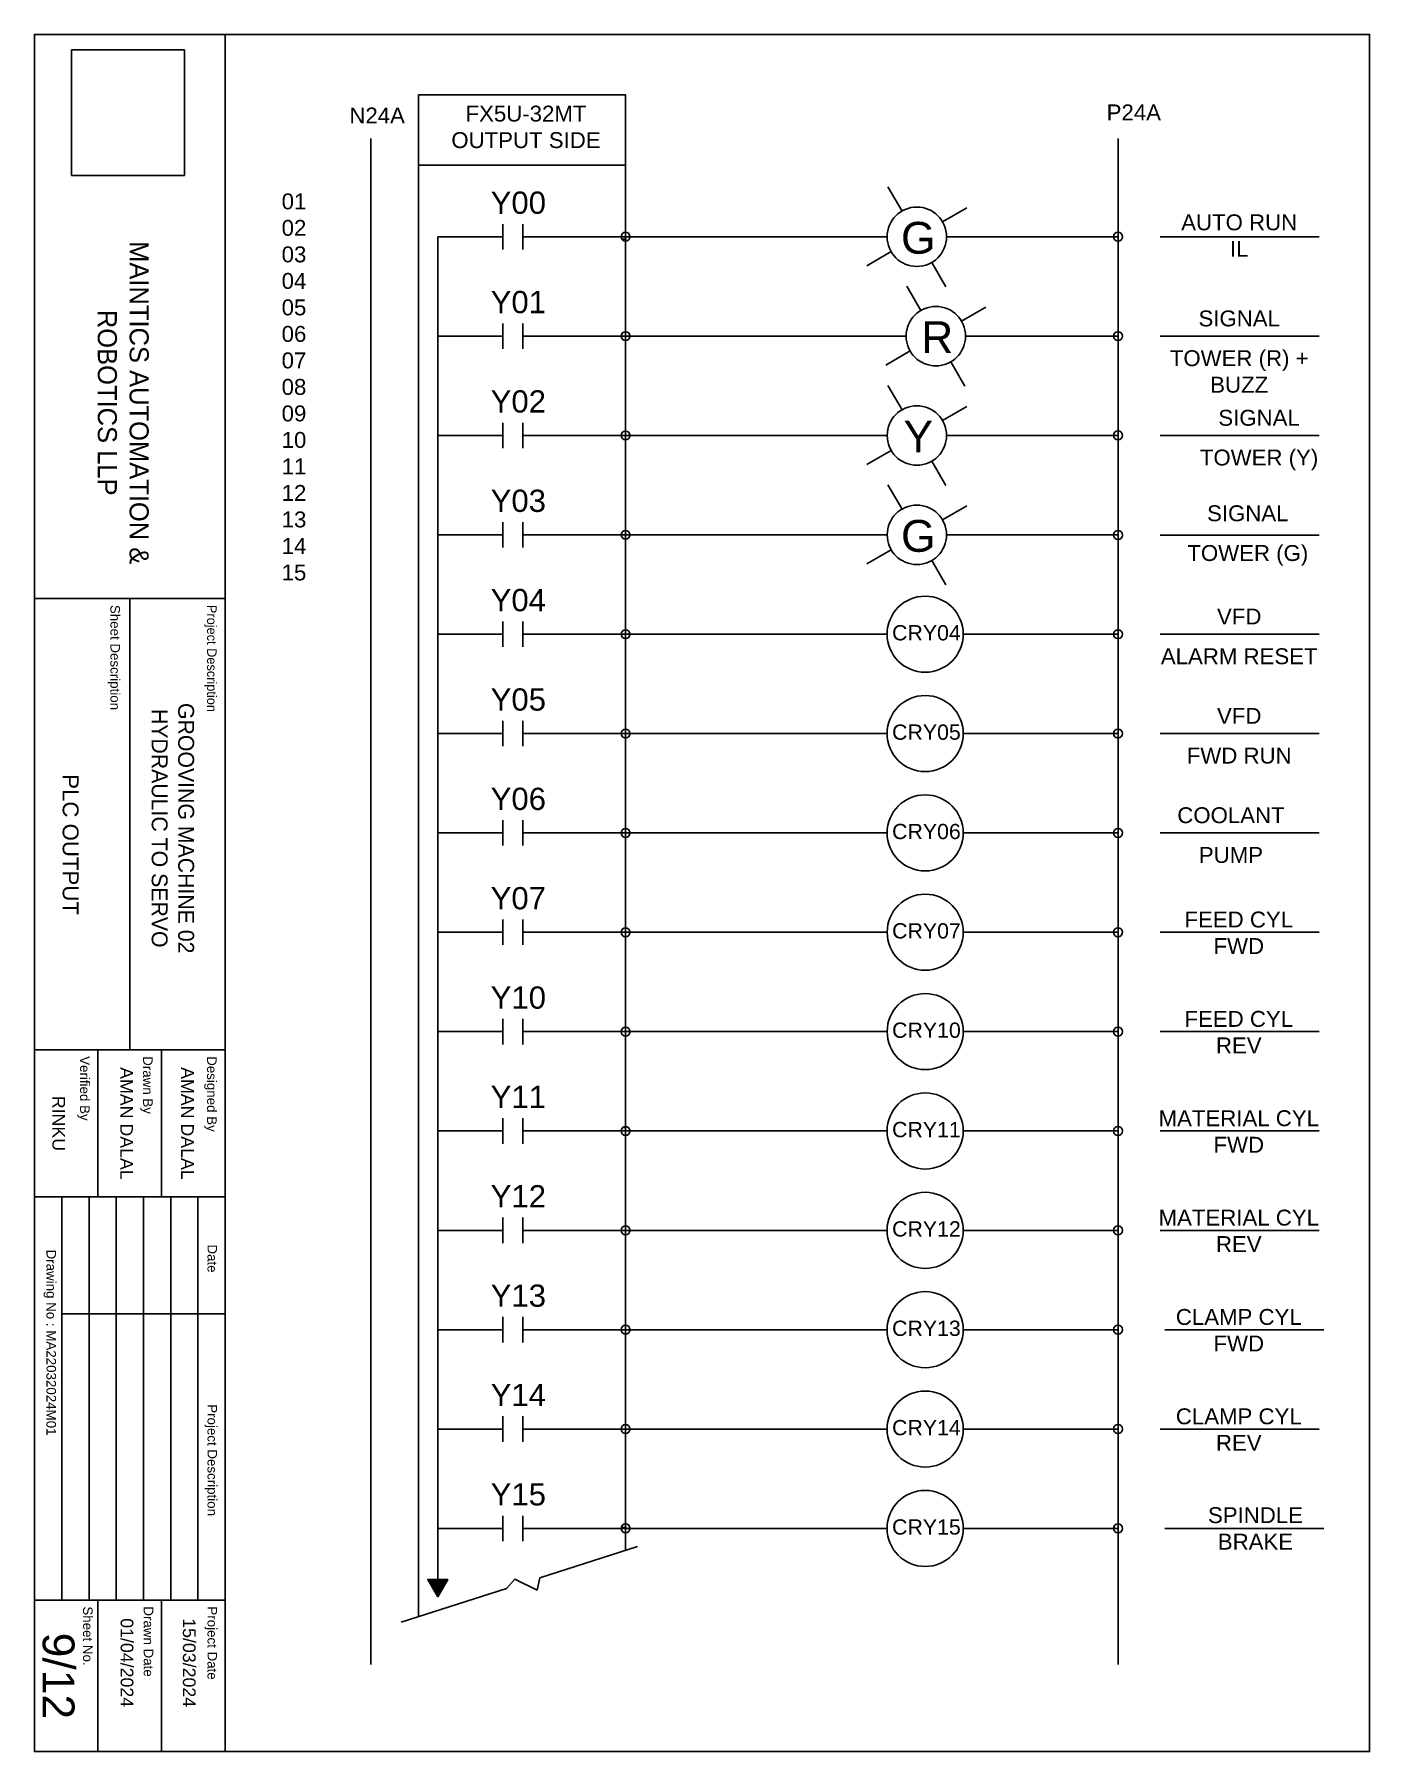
# Model space of a CAD drawing. Header units: millimetres. Extents: x -11 to 5160, y -11 to 2043.
# Drawn here: x 3601.7 to 3811.7, y 1072.5 to 1342.5 of the extents above; entities that cross this region are included whole.
import ezdxf

# ---------------------------------------------------------------- set-up
doc = ezdxf.new("R2010")
doc.units = ezdxf.units.MM
doc.styles.add('Annotative', font='arial.ttf')
doc.styles.get("Standard").update_dxf_attribs({"font": 'arial.ttf'})
picture_1 = doc.add_image_def('image1.jpg', size_in_pixel=(150, 135))

# ---------------------------------------------------------------- blocks, each defined once
blk = doc.blocks.new('WIRE CONNECTION DOT')
h = blk.add_hatch()
h.set_pattern_fill('ANGLE', color=256)
h.set_pattern_definition([(0, (-340.583, -408.029), (0, 6.985), [5.08, -1.905]), (90, (-340.583, -408.029), (-6.985, 4e-16), [5.08, -1.905])])
h.paths.add_polyline_path([(-0.7, 0, 1), (0.7, 0, 1)])
blk.add_circle((0, 0), 0.7)
blk = doc.blocks.new('ARROW DOWN')
h = blk.add_hatch()
h.set_pattern_fill('ANGLE', color=256)
h.set_pattern_definition([(0, (-380.877, -538.4934), (0, 6.985), [5.08, -1.905]), (90, (-380.877, -538.4934), (-6.985, 4e-16), [5.08, -1.905])])
h.paths.add_polyline_path([(-1.57, -2), (0, -4.72), (1.57, -2)])
h = blk.add_hatch(color=256)
h.dxf.hatch_style = 1
h.paths.add_polyline_path([(1.57, -2), (-1.57, -2), (0, -4.72)])
blk.add_line((0, -2), (0, 0))
blk.add_lwpolyline([(0, -4.72), (1.57, -2), (-1.57, -2)], close=True)
blk = doc.blocks.new('NO Contact')
for p, q in [((3, 0), (0, 0)), ((3, 0), (3, 2)), ((3, 2), (3, -2)), ((6.11, 0), (6.11, 2)), ((6.11, 2), (6.11, -2)), ((6.11, 0), (9.11, 0))]:
    blk.add_line(p, q)

msp = doc.modelspace()

# ---------------------------------------------------------------- hatches: boundary and pattern name
h = msp.add_hatch(color=256)
h.dxf.hatch_style = 1
h.paths.add_polyline_path([(3666.759, 1099.548), (3663.618, 1099.548), (3665.189, 1096.828)])

# ---------------------------------------------------------------- linework, layer by layer
for p, q in [((3631.744, 1337.469), (3631.744, 1342.469)), ((3654.687, 1326.079), (3654.687, 1086.18)), ((3772.175, 1326.079), (3772.175, 1086.18)), ((3738.198, 1314.69), (3735.99, 1318.515)), ((3744.579, 1312.98), (3748.404, 1315.188)), ((3672.447, 1310.644), (3665.189, 1310.644)), ((3665.189, 1310.644), (3665.189, 1295.023)), ((3681.552, 1310.644), (3694.721, 1310.644)), ((3694.721, 1310.644), (3735.866, 1310.644)), ((3735.862, 1310.644), (3730.862, 1310.644)), ((3772.175, 1310.644), (3749.083, 1310.644)), ((3778.823, 1310.644), (3803.823, 1310.644)), ((3732.663, 1306.1), (3736.488, 1308.309)), ((3745.078, 1302.774), (3742.869, 1306.599)), ((3741.184, 1299.068), (3738.976, 1302.893)), ((3747.565, 1297.359), (3751.39, 1299.567)), ((3665.189, 1295.023), (3672.447, 1295.023)), ((3665.189, 1295.023), (3665.189, 1279.402)), ((3681.552, 1295.023), (3694.721, 1295.023)), ((3681.552, 1295.023), (3694.721, 1295.023)), ((3694.721, 1295.023), (3735.866, 1295.023)), ((3738.848, 1295.023), (3733.848, 1295.023)), ((3772.175, 1295.023), (3749.083, 1295.023)), ((3778.823, 1295.023), (3803.823, 1295.023)), ((3778.823, 1295.023), (3803.823, 1295.023)), ((3735.649, 1290.479), (3739.474, 1292.687)), ((3748.063, 1287.153), (3745.855, 1290.978)), ((3738.202, 1283.447), (3735.993, 1287.272)), ((3744.583, 1281.737), (3748.408, 1283.946)), ((3665.189, 1279.402), (3672.447, 1279.402)), ((3665.189, 1279.402), (3665.189, 1263.781)), ((3681.552, 1279.402), (3694.721, 1279.402)), ((3681.552, 1279.402), (3694.721, 1279.402)), ((3694.721, 1279.402), (3735.866, 1279.402)), ((3735.866, 1279.402), (3730.866, 1279.402)), ((3772.175, 1279.402), (3749.083, 1279.402)), ((3778.823, 1279.414), (3803.823, 1279.414)), ((3778.823, 1279.414), (3803.823, 1279.414)), ((3732.667, 1274.858), (3736.492, 1277.066)), ((3745.081, 1271.531), (3742.873, 1275.356)), ((3738.202, 1267.827), (3735.993, 1271.652)), ((3744.583, 1266.117), (3748.408, 1268.326)), ((3665.189, 1263.781), (3672.447, 1263.781)), ((3665.189, 1263.781), (3665.189, 1248.159)), ((3681.552, 1263.781), (3694.721, 1263.781)), ((3681.552, 1263.781), (3694.721, 1263.781)), ((3694.724, 1263.782), (3735.87, 1263.782)), ((3735.866, 1263.782), (3730.866, 1263.782)), ((3772.179, 1263.782), (3749.086, 1263.782)), ((3778.823, 1263.752), (3803.823, 1263.752)), ((3778.823, 1263.752), (3803.823, 1263.752)), ((3732.667, 1259.238), (3736.492, 1261.446)), ((3745.081, 1255.911), (3742.873, 1259.736)), ((3665.189, 1248.159), (3672.447, 1248.159)), ((3665.189, 1248.159), (3665.189, 1232.538)), ((3681.552, 1248.159), (3694.721, 1248.159)), ((3681.552, 1248.159), (3694.721, 1248.159)), ((3694.713, 1248.159), (3735.859, 1248.159)), ((3735.859, 1248.159), (3733.859, 1248.159)), ((3747.824, 1248.159), (3749.824, 1248.159)), ((3772.168, 1248.159), (3749.075, 1248.159)), ((3778.823, 1248.159), (3803.823, 1248.159)), ((3778.823, 1248.159), (3803.823, 1248.159)), ((3665.189, 1232.538), (3672.447, 1232.538)), ((3665.189, 1232.538), (3665.189, 1216.917)), ((3681.552, 1232.538), (3694.721, 1232.538)), ((3681.552, 1232.538), (3694.721, 1232.538)), ((3694.713, 1232.538), (3735.859, 1232.538)), ((3735.859, 1232.538), (3733.859, 1232.538)), ((3747.824, 1232.538), (3749.824, 1232.538)), ((3772.168, 1232.538), (3749.075, 1232.538)), ((3778.823, 1232.538), (3803.823, 1232.538)), ((3778.823, 1232.538), (3803.823, 1232.538)), ((3665.189, 1216.917), (3672.447, 1216.917)), ((3665.189, 1216.917), (3665.189, 1201.296)), ((3681.552, 1216.917), (3694.721, 1216.917)), ((3681.552, 1216.917), (3694.721, 1216.917)), ((3694.713, 1216.917), (3735.859, 1216.917)), ((3735.859, 1216.917), (3733.859, 1216.917)), ((3747.824, 1216.917), (3749.824, 1216.917)), ((3772.168, 1216.917), (3749.075, 1216.917)), ((3778.823, 1216.916), (3803.823, 1216.916)), ((3778.823, 1216.916), (3803.823, 1216.916)), ((3665.189, 1201.296), (3672.447, 1201.296)), ((3665.189, 1201.296), (3665.189, 1185.675)), ((3681.552, 1201.296), (3694.721, 1201.296)), ((3681.552, 1201.296), (3694.721, 1201.296)), ((3694.717, 1201.297), (3735.862, 1201.297)), ((3735.862, 1201.297), (3733.862, 1201.297)), ((3747.827, 1201.297), (3749.827, 1201.297)), ((3772.172, 1201.297), (3749.079, 1201.297)), ((3778.823, 1201.296), (3803.823, 1201.296)), ((3778.823, 1201.296), (3803.823, 1201.296)), ((3665.189, 1185.675), (3672.447, 1185.675)), ((3665.189, 1185.675), (3665.189, 1170.054)), ((3681.552, 1185.675), (3694.721, 1185.675)), ((3681.552, 1185.675), (3694.721, 1185.675)), ((3694.717, 1185.676), (3735.862, 1185.676)), ((3735.862, 1185.676), (3733.862, 1185.676)), ((3747.827, 1185.676), (3749.827, 1185.676)), ((3772.172, 1185.676), (3749.079, 1185.676)), ((3778.823, 1185.675), (3803.823, 1185.675)), ((3778.823, 1185.675), (3803.823, 1185.675)), ((3665.189, 1170.054), (3672.447, 1170.054)), ((3665.189, 1170.054), (3665.189, 1154.432)), ((3681.552, 1170.054), (3694.721, 1170.054)), ((3681.552, 1170.054), (3694.721, 1170.054)), ((3694.713, 1170.052), (3735.859, 1170.052)), ((3735.859, 1170.052), (3733.859, 1170.052)), ((3747.824, 1170.052), (3749.824, 1170.052)), ((3772.168, 1170.052), (3749.075, 1170.052)), ((3778.823, 1170.052), (3803.823, 1170.052)), ((3778.823, 1170.052), (3803.823, 1170.052)), ((3665.189, 1154.432), (3672.447, 1154.432)), ((3665.189, 1154.432), (3665.189, 1138.811)), ((3681.552, 1154.432), (3694.721, 1154.432)), ((3681.552, 1154.432), (3694.721, 1154.432)), ((3694.713, 1154.431), (3735.859, 1154.431)), ((3735.859, 1154.431), (3733.859, 1154.431)), ((3747.824, 1154.431), (3749.824, 1154.431)), ((3772.168, 1154.431), (3749.075, 1154.431)), ((3778.823, 1154.432), (3803.823, 1154.432)), ((3778.823, 1154.432), (3803.823, 1154.432)), ((3665.189, 1138.811), (3672.447, 1138.811)), ((3665.189, 1138.811), (3665.189, 1123.19)), ((3681.552, 1138.811), (3694.721, 1138.811)), ((3681.552, 1138.811), (3694.721, 1138.811)), ((3694.717, 1138.811), (3735.862, 1138.811)), ((3735.859, 1138.811), (3733.859, 1138.811)), ((3747.824, 1138.811), (3749.824, 1138.811)), ((3772.172, 1138.811), (3749.079, 1138.811)), ((3779.523, 1138.811), (3804.523, 1138.811)), ((3779.523, 1138.811), (3804.523, 1138.811)), ((3665.189, 1123.19), (3672.447, 1123.19)), ((3665.189, 1123.19), (3665.189, 1107.569)), ((3681.552, 1123.19), (3694.721, 1123.19)), ((3681.552, 1123.19), (3694.721, 1123.19)), ((3694.717, 1123.19), (3735.862, 1123.19)), ((3735.859, 1123.19), (3733.859, 1123.19)), ((3747.824, 1123.19), (3749.824, 1123.19)), ((3772.172, 1123.19), (3749.079, 1123.19)), ((3778.823, 1123.19), (3803.823, 1123.19)), ((3778.823, 1123.19), (3803.823, 1123.19)), ((3665.189, 1107.569), (3672.447, 1107.569)), ((3665.189, 1107.569), (3665.189, 1100.246)), ((3681.552, 1107.569), (3694.721, 1107.569)), ((3681.552, 1107.569), (3694.721, 1107.569)), ((3694.717, 1107.57), (3735.862, 1107.57)), ((3735.859, 1107.57), (3733.859, 1107.57)), ((3747.824, 1107.57), (3749.824, 1107.57)), ((3772.172, 1107.57), (3749.079, 1107.57)), ((3779.523, 1107.569), (3804.523, 1107.569)), ((3779.523, 1107.569), (3804.523, 1107.569))]:
    msp.add_line(p, q)
for points in [[(3601.744, 1342.469), (3601.744, 1072.469), (3811.744, 1072.469), (3811.744, 1342.469)], [(3631.744, 1342.469), (3631.744, 1342.469), (3601.744, 1342.469), (3601.744, 1342.469)], [(3631.744, 1342.469), (3631.744, 1253.754), (3601.744, 1253.754), (3601.744, 1342.469)], [(3662.137, 1332.944), (3694.721, 1332.944), (3694.721, 1321.92), (3662.137, 1321.92)], [(3616.744, 1253.754), (3616.744, 1182.8), (3601.744, 1182.8), (3601.744, 1253.754)], [(3631.744, 1253.754), (3631.744, 1182.8), (3616.744, 1182.8), (3616.744, 1253.754)], [(3631.744, 1182.8), (3631.744, 1159.683), (3601.744, 1159.683), (3601.744, 1182.8)], [(3621.744, 1182.8), (3621.744, 1159.683), (3611.744, 1159.683), (3611.744, 1182.8)], [(3631.744, 1182.8), (3631.744, 1159.683), (3621.744, 1159.683), (3621.744, 1182.8)], [(3610.344, 1159.683), (3610.344, 1096.295), (3606.064, 1096.295), (3606.064, 1159.683)], [(3614.624, 1159.683), (3614.624, 1096.295), (3610.344, 1096.295), (3610.344, 1159.683)], [(3618.904, 1159.683), (3618.904, 1096.295), (3614.624, 1096.295), (3614.624, 1159.683)], [(3623.184, 1159.683), (3623.184, 1096.295), (3618.904, 1096.295), (3618.904, 1159.683)], [(3627.464, 1159.683), (3627.464, 1096.295), (3623.184, 1096.295), (3623.184, 1159.683)], [(3631.744, 1159.683), (3631.744, 1096.295), (3627.464, 1096.295), (3627.464, 1159.683)], [(3621.744, 1096.295), (3621.744, 1072.469), (3611.744, 1072.469), (3611.744, 1096.295)], [(3631.744, 1096.295), (3631.744, 1072.469), (3621.744, 1072.469), (3621.744, 1096.295)]]:
    msp.add_lwpolyline(points, close=True)
for points in [[(3631.744, 1072.469), (3601.744, 1072.469), (3601.744, 1342.469), (3631.744, 1342.469)], [(3631.744, 1337.469), (3631.744, 1072.469)], [(3662.137, 1093.677), (3662.137, 1321.92), (3694.721, 1321.92), (3694.721, 1104.121)], [(3745.205, 1310.644), (3750.205, 1310.644)], [(3748.191, 1295.023), (3753.191, 1295.023)], [(3745.209, 1279.402), (3750.209, 1279.402)], [(3745.209, 1263.782), (3750.209, 1263.782)], [(3601.744, 1141.3), (3601.744, 1159.683), (3631.744, 1159.683), (3631.744, 1141.3), (3606.064, 1141.3)], [(3606.064, 1141.3), (3631.744, 1141.3), (3631.744, 1096.295), (3601.744, 1096.295), (3601.744, 1141.3)], [(3681.244, 1099.801), (3696.588, 1104.719)], [(3659.424, 1092.807), (3675.981, 1098.114), (3677.326, 1099.595), (3680.82, 1097.846)], [(3681.244, 1099.801), (3680.82, 1097.846)]]:
    msp.add_lwpolyline(points)
for centre, radius in [((3740.534, 1310.644), 4.671), ((3743.52, 1295.023), 4.671), ((3740.537, 1279.402), 4.671), ((3740.537, 1263.782), 4.671), ((3741.841, 1248.159), 5.982), ((3741.841, 1232.538), 5.982), ((3741.841, 1216.917), 5.982), ((3741.845, 1201.297), 5.982), ((3741.845, 1185.676), 5.982), ((3741.841, 1170.052), 5.982), ((3741.841, 1154.431), 5.982), ((3741.841, 1138.811), 5.982), ((3741.841, 1123.19), 5.982), ((3741.841, 1107.57), 5.982)]:
    msp.add_circle(centre, radius)

# ---------------------------------------------------------------- block references
for name, p in [('NO Contact', (3672.447, 1310.644)), ('WIRE CONNECTION DOT', (3694.721, 1310.644)), ('WIRE CONNECTION DOT', (3772.175, 1310.644)), ('NO Contact', (3672.447, 1295.023)), ('WIRE CONNECTION DOT', (3694.721, 1295.023)), ('WIRE CONNECTION DOT', (3772.175, 1295.023)), ('NO Contact', (3672.447, 1279.402)), ('WIRE CONNECTION DOT', (3694.721, 1279.402)), ('WIRE CONNECTION DOT', (3772.175, 1279.414)), ('NO Contact', (3672.447, 1263.781)), ('WIRE CONNECTION DOT', (3694.721, 1263.781)), ('WIRE CONNECTION DOT', (3772.175, 1263.752)), ('NO Contact', (3672.447, 1248.159)), ('WIRE CONNECTION DOT', (3694.721, 1248.159)), ('WIRE CONNECTION DOT', (3772.175, 1248.159)), ('NO Contact', (3672.447, 1232.538)), ('WIRE CONNECTION DOT', (3694.721, 1232.538)), ('WIRE CONNECTION DOT', (3772.175, 1232.538)), ('NO Contact', (3672.447, 1216.917)), ('WIRE CONNECTION DOT', (3694.721, 1216.917)), ('WIRE CONNECTION DOT', (3772.175, 1216.917)), ('NO Contact', (3672.447, 1201.296)), ('WIRE CONNECTION DOT', (3694.721, 1201.296)), ('WIRE CONNECTION DOT', (3772.175, 1201.296)), ('NO Contact', (3672.447, 1185.675)), ('WIRE CONNECTION DOT', (3694.721, 1185.675)), ('WIRE CONNECTION DOT', (3772.175, 1185.675)), ('NO Contact', (3672.447, 1170.054)), ('WIRE CONNECTION DOT', (3694.721, 1170.054)), ('WIRE CONNECTION DOT', (3772.175, 1170.054)), ('NO Contact', (3672.447, 1154.432)), ('WIRE CONNECTION DOT', (3694.721, 1154.432)), ('WIRE CONNECTION DOT', (3772.175, 1154.432)), ('NO Contact', (3672.447, 1138.811)), ('WIRE CONNECTION DOT', (3694.721, 1138.811)), ('WIRE CONNECTION DOT', (3772.175, 1138.811)), ('NO Contact', (3672.447, 1123.19)), ('WIRE CONNECTION DOT', (3694.721, 1123.19)), ('WIRE CONNECTION DOT', (3772.175, 1123.19)), ('NO Contact', (3672.447, 1107.569)), ('WIRE CONNECTION DOT', (3694.721, 1107.569)), ('WIRE CONNECTION DOT', (3772.175, 1107.569)), ('ARROW DOWN', (3665.189, 1101.548))]:
    msp.add_blockref(name, p)

# ---------------------------------------------------------------- texts
at = {"attachment_point": 1, "style": 'Annotative'}
for s, insert, char_height, width in [('\\pxqc;FX5U-32MT\\POUTPUT SIDE', (3664.357, 1331.257), 2.5, 29.40695), ('P24A', (3770.382, 1331.444), 2.5, 2.5), ('N24A', (3651.285, 1330.962), 2.5, 4.52353), ('Y00', (3673.508, 1317.749), 3.5, 13.65648), ('\\pxse3.74,qr;01\\P02\\P03\\P04\\P05\\P06\\P07\\P08\\P09\\P10\\P11\\P12\\P13\\P14\\P15', (3637.534, 1317.46), 2.5, 6.98624), ('\\pxqc;G', (3737.473, 1312.977), 5, 6.56444), ('\\pxqc;AUTO RUN\\PIL', (3778.627, 1314.164), 2.5, 25.19516), ('Y01', (3673.508, 1302.128), 3.5, 13.65648), ('\\pxsm1.5,qc;SIGNAL\\P\\psm1;TOWER (R) + BUZZ', (3778.631, 1299.056), 2.5, 25.19516), ('\\pxqc;R', (3740.458, 1297.356), 5, 6.56444), ('Y02', (3673.508, 1286.507), 3.5, 13.65648), ('\\pxsm1.5,qc;SIGNAL\\PTOWER (Y)', (3778.631, 1283.435), 2.5, 31.44176), ('\\pxqc;Y', (3737.476, 1281.735), 5, 6.56444), ('Y03', (3673.508, 1270.885), 3.5, 13.65648), ('\\pxsm1.5,qc;SIGNAL \\PTOWER (G)', (3776.856, 1268.421), 2.5, 31.44176), ('\\pxqc;G', (3737.476, 1266.115), 5, 6.56444), ('Y04', (3673.508, 1255.264), 3.5, 13.65648), ('\\pxsm1.5,qc;VFD\\PALARM RESET', (3778.631, 1252.192), 2.5, 25.19516), ('CRY04', (3736.632, 1249.584), 2.4, 13.65648), ('Y05', (3673.508, 1239.643), 3.5, 13.65648), ('CRY05', (3736.632, 1233.963), 2.4, 13.65648), ('\\pxsm1.5,qc;VFD \\PFWD RUN', (3778.631, 1236.571), 2.5, 25.19516), ('Y06', (3673.508, 1224.022), 3.5, 13.65648), ('\\pxsm1.5,qc;COOLANT\\PPUMP', (3777.333, 1220.949), 2.5, 25.19516), ('CRY06', (3736.632, 1218.342), 2.4, 13.65648), ('Y07', (3673.508, 1208.401), 3.5, 13.65648), ('\\pxqc;FEED CYL\\PFWD', (3776.521, 1204.549), 2.5, 29.27954), ('CRY07', (3736.636, 1202.722), 2.4, 13.65648), ('Y10', (3673.508, 1192.78), 3.5, 13.65648), ('\\pxqc;FEED CYL\\PREV', (3776.521, 1188.927), 2.5, 29.27954), ('CRY10', (3736.636, 1187.101), 2.4, 13.65648), ('Y11', (3673.508, 1177.158), 3.5, 13.65648), ('\\pxqc;MATERIAL CYL\\PFWD', (3776.521, 1173.307), 2.5, 29.27954), ('CRY11', (3736.632, 1171.477), 2.4, 13.65648), ('Y12', (3673.508, 1161.537), 3.5, 13.65648), ('CRY12', (3736.632, 1155.856), 2.4, 13.65648), ('\\pxqc;MATERIAL CYL\\PREV', (3776.521, 1157.685), 2.5, 29.27954), ('Y13', (3673.508, 1145.916), 3.5, 13.65648), ('\\pxqc;CLAMP CYL\\PFWD', (3776.521, 1142.064), 2.5, 29.27954), ('CRY13', (3736.632, 1140.236), 2.4, 13.65648), ('Y14', (3673.508, 1130.295), 3.5, 13.65648), ('\\pxqc;CLAMP CYL\\PREV', (3776.521, 1126.441), 2.5, 29.27954), ('CRY14', (3736.632, 1124.615), 2.4, 13.65648), ('Y15', (3673.508, 1114.674), 3.5, 13.65648), ('\\pxsm1,qc;SPINDLE\\PBRAKE', (3779.327, 1110.904), 2.5, 28.91915), ('CRY15', (3736.632, 1108.995), 2.4, 13.65648)]:
    msp.add_mtext(s, dxfattribs=dict(at, insert=insert, char_height=char_height, width=width))
at = {"attachment_point": 1, "rotation": 270}
for s, width, insert, char_height in [('\\pxqc;{\\Ftxt|c0;MAINTICS AUTOMATION &\\PROBOTICS LLP}', 66.55986, (3619.729, 1317.837), 3), ('{\\Ftxt|c0;Project Description}', 34.98019, (3630.412, 1252.766), 1.5), ('\\pxqc;{\\Ftxt|c0;GROOVING MACHINE 02\\PHYDRAULIC TO SERVO}', 66.4073, (3626.867, 1250.857), 2.5)]:
    msp.add_mtext_dynamic_manual_height_columns(s, width=width, gutter_width=12.5, heights=[0], dxfattribs=dict(at, insert=insert, char_height=char_height))
at = {"attachment_point": 1, "rotation": 270, "style": 'Annotative'}
for s, insert, char_height, width in [('Sheet Description', (3615.213, 1252.766), 1.5, 34.98019), ('\\pxqc;PLC OUTPUT', (3608.699, 1253.754), 2.5, 77.34131), ('Verified By', (3610.433, 1181.812), 1.5, 22.12958), ('\\pxqc;AMAN DALAL', (3617.247, 1182.8), 2, 23.11684), ('Drawn By', (3620.348, 1181.812), 1.5, 22.12958), ('\\pxqc;AMAN DALAL', (3626.831, 1182.8), 2, 23.11684), ('Designed By', (3630.412, 1181.812), 1.5, 22.12958), ('\\pxqc;RINKU', (3606.583, 1182.8), 2, 23.11684), ('Drawing No : MA22032024M01', (3605.155, 1151.407), 1.5, 44.01766), ('\\pxqc;Date', (3630.478, 1158.695), 1.5, 17.39528), ('\\pxqc;Project Description', (3630.478, 1140.313), 1.5, 44.01766), ('Sheet No.', (3610.906, 1095.308), 1.5, 22.83874), ('Drawn Date', (3620.452, 1095.308), 1.5, 22.83874), ('Project Date', (3630.478, 1095.308), 1.5, 22.83874), ('\\pxqc;9/12', (3608.059, 1096.295), 5, 23.82599), ('\\pxqc;01/04/2024', (3617.316, 1098.016), 2, 23.11684), ('\\pxqc;15/03/2024', (3627.109, 1098.016), 2, 23.11684)]:
    msp.add_mtext(s, dxfattribs=dict(at, insert=insert, char_height=char_height, width=width))

# ---------------------------------------------------------------- pictures from other files: only their frames are drawn
image = msp.add_image(picture_1, insert=(3607.583, 1340.045), size_in_units=(19.751, 17.776), rotation=-90)
image.dxf.flags = 7

doc.saveas('drawing.dxf')
